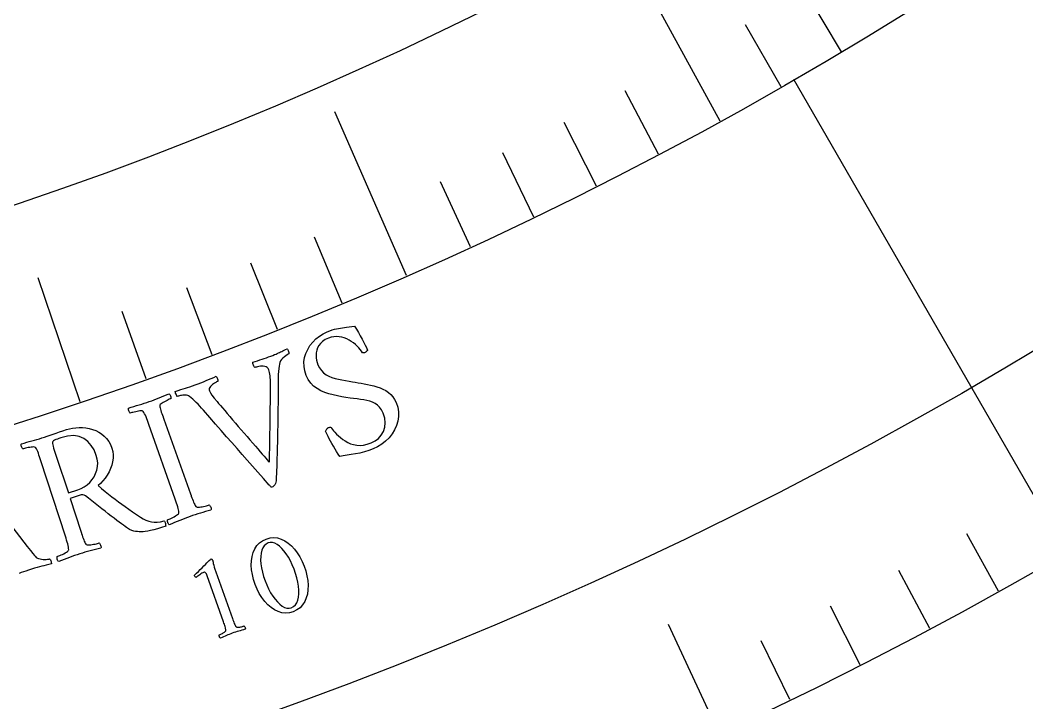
# Model space of a CAD drawing. Header units: millimetres. Extents: x -60 to 60, y -60 to 76.
# Drawn here: x 14.5 to 26.67, y -48.84 to -40.59 of the extents above; entities that cross this region are included whole.
import ezdxf

# ---------------------------------------------------------------- set-up
doc = ezdxf.new("R2010")
doc.units = ezdxf.units.MM
for name, color, linetype in [('CUT_OUTER', 1, 'Continuous'), ('ENGRAVE', 7, 'Continuous'), ('ENGRAVE_FINE', 8, 'Continuous'), ('TEXT', 5, 'Continuous')]:
    doc.layers.add(name, color=color, linetype=linetype)

msp = doc.modelspace()

# ---------------------------------------------------------------- linework, layer by layer
at = {"layer": 'CUT_OUTER'}
msp.add_arc((0, -0.0001), 59.9999, 176.771323, 2.429054, dxfattribs=at)
at = {"layer": 'ENGRAVE'}
for points in [[(22.9604, -41.8104), (22.198, -40.422)], [(27.15, -47.0252), (23.85, -41.3094)], [(19.1705, -43.6782), (18.3024, -41.7003)], [(15.2251, -45.2049), (14.7195, -43.7038)], [(22.9482, -49.2125), (22.3345, -47.8966)]]:
    msp.add_lwpolyline(points, dxfattribs=at)
for radius in [58.8, 58.8, 57.225, 54.3, 54.3, 51.99, 47.7, 47.7, 45.18]:
    msp.add_circle((0, 0), radius, dxfattribs=at)
at = {"layer": 'ENGRAVE_FINE'}
for points in [[(24.4261, -40.9714), (23.9837, -40.2293)], [(23.6971, -41.3973), (23.2679, -40.6475)], [(22.2163, -42.2105), (21.8139, -41.4459)], [(21.465, -42.5974), (21.0762, -41.8259)], [(20.7068, -42.9711), (20.3318, -42.1928)], [(19.9419, -43.3314), (19.5807, -42.5465)], [(18.3929, -44.0113), (18.0597, -43.2141)], [(17.6093, -44.3306), (17.2903, -43.5276)], [(16.8199, -44.6361), (16.5153, -43.8276)], [(16.0251, -44.9275), (15.7349, -44.1138)], [(26.3252, -47.4919), (25.9412, -46.7992)], [(25.4923, -47.9441), (25.1205, -47.2448)], [(24.6517, -48.3817), (24.2921, -47.676)], [(23.8036, -48.8045), (23.4564, -48.0927)]]:
    msp.add_lwpolyline(points, dxfattribs=at)
at = {"layer": 'TEXT'}
for points in [[(18.2128, -44.3579), (18.2439, -44.3456), (18.2727, -44.3354), (18.2991, -44.3273), (18.3231, -44.3211), (18.3463, -44.3163), (18.37, -44.312), (18.3942, -44.3083), (18.419, -44.3051), (18.4455, -44.3019), (18.4749, -44.298), (18.5074, -44.2935), (18.5427, -44.2884), (18.5657, -44.3266), (18.5883, -44.3658), (18.6105, -44.4058), (18.6324, -44.4469), (18.6526, -44.4858), (18.6699, -44.5195), (18.6843, -44.548), (18.6957, -44.5714), (18.6977, -44.5765), (18.697, -44.5818), (18.6937, -44.5875), (18.6877, -44.5935), (18.6807, -44.5992), (18.6742, -44.6038), (18.6682, -44.6075), (18.6627, -44.6102), (18.6555, -44.6126), (18.6487, -44.6136), (18.6422, -44.6132), (18.6361, -44.6114), (18.6246, -44.5927), (18.6104, -44.5734), (18.5934, -44.5534), (18.5737, -44.5326), (18.5517, -44.5121), (18.528, -44.493), (18.5026, -44.4752), (18.4755, -44.4587), (18.447, -44.4443), (18.4175, -44.4326), (18.387, -44.4236), (18.3556, -44.4174), (18.3236, -44.4148), (18.2915, -44.4167), (18.2593, -44.4232), (18.227, -44.4342), (18.1884, -44.4527), (18.1561, -44.4738), (18.13, -44.4977), (18.1102, -44.5242), (18.0956, -44.5525), (18.0853, -44.5816), (18.0792, -44.6114), (18.0774, -44.6419), (18.079, -44.6722), (18.0831, -44.7011), (18.0897, -44.7287), (18.0988, -44.755), (18.1176, -44.7938), (18.1404, -44.827), (18.1673, -44.8545), (18.1981, -44.8763), (18.2321, -44.8939), (18.2684, -44.9087), (18.3069, -44.9206), (18.3478, -44.9298), (18.3899, -44.9376), (18.4322, -44.9456), (18.4748, -44.9538), (18.5177, -44.9622), (18.5505, -44.9678), (18.5849, -44.9737), (18.621, -44.9798), (18.6587, -44.9861), (18.6973, -44.9932), (18.7358, -45.0015), (18.7742, -45.0111), (18.8125, -45.0219), (18.8499, -45.0347), (18.8854, -45.0504), (18.919, -45.0688), (18.9506, -45.0901), (18.9795, -45.1147), (19.0048, -45.1432), (19.0264, -45.1756), (19.0443, -45.2119), (19.0634, -45.2681), (19.0732, -45.3244), (19.0737, -45.3806), (19.065, -45.4368), (19.0482, -45.4916), (19.0248, -45.5435), (18.9949, -45.5925), (18.9583, -45.6386), (18.9163, -45.6805), (18.8704, -45.7171), (18.8204, -45.7482), (18.7665, -45.7738), (18.7137, -45.7937), (18.6606, -45.8103), (18.6072, -45.8234), (18.5536, -45.8332), (18.5013, -45.8413), (18.4521, -45.8493), (18.4058, -45.8574), (18.3625, -45.8654), (18.3436, -45.8364), (18.3247, -45.8061), (18.3058, -45.7746), (18.2869, -45.7419), (18.2686, -45.7095), (18.2518, -45.679), (18.2363, -45.6505), (18.2223, -45.6238), (18.2103, -45.6006), (18.201, -45.5821), (18.1944, -45.5685), (18.1904, -45.5597), (18.1939, -45.5523), (18.198, -45.5452), (18.2026, -45.5383), (18.2078, -45.5316), (18.2135, -45.5256), (18.2197, -45.5204), (18.2264, -45.516), (18.2337, -45.5126), (18.2428, -45.5103), (18.2511, -45.5112), (18.2585, -45.5152), (18.2649, -45.5224), (18.2755, -45.5371), (18.2891, -45.554), (18.3054, -45.5729), (18.3247, -45.594), (18.3467, -45.6158), (18.3713, -45.637), (18.3984, -45.6576), (18.4282, -45.6777), (18.4603, -45.6957), (18.4944, -45.7102), (18.5306, -45.7213), (18.5689, -45.7288), (18.6091, -45.7315), (18.6514, -45.7279), (18.6957, -45.7179), (18.742, -45.7017), (18.7891, -45.6775), (18.8295, -45.6461), (18.8632, -45.6077), (18.8901, -45.5622), (18.9076, -45.5117), (18.9128, -45.4583), (18.9058, -45.402), (18.8866, -45.3429), (18.867, -45.3027), (18.8445, -45.2694), (18.819, -45.2428), (18.7907, -45.2231), (18.7597, -45.2082), (18.7265, -45.1961), (18.6911, -45.1868), (18.6535, -45.1802), (18.614, -45.175), (18.5731, -45.1698), (18.5308, -45.1644), (18.4872, -45.159), (18.4377, -45.1511), (18.3872, -45.1422), (18.3355, -45.1324), (18.2828, -45.1216), (18.2306, -45.1083), (18.1808, -45.0911), (18.1332, -45.07), (18.0881, -45.0449), (18.0469, -45.0147), (18.0116, -44.9782), (17.982, -44.9353), (17.9582, -44.8861), (17.9403, -44.8308), (17.931, -44.7763), (17.9305, -44.7225), (17.9385, -44.6694), (17.9539, -44.6181), (17.9754, -44.5698), (18.0031, -44.5244), (18.037, -44.4819), (18.0756, -44.4433), (18.1178, -44.4098), (18.1635, -44.3814), (18.2128, -44.3579)], [(16.6176, -44.9995), (16.6511, -44.9868), (16.6839, -44.974), (16.716, -44.9609), (16.7474, -44.9476), (16.7783, -44.9343), (16.8091, -44.9212), (16.8396, -44.9083), (16.8699, -44.8956), (16.8737, -44.9003), (16.8776, -44.9072), (16.8815, -44.9164), (16.8856, -44.9279), (16.8889, -44.9392), (16.8904, -44.9479), (16.8903, -44.954), (16.8884, -44.9576), (16.8829, -44.96), (16.8749, -44.9642), (16.8643, -44.9701), (16.8513, -44.9776), (16.8374, -44.9865), (16.8243, -44.9964), (16.8119, -45.0071), (16.8004, -45.0188), (16.7914, -45.0313), (16.7865, -45.0446), (16.7859, -45.0586), (16.7894, -45.0733), (16.7999, -45.0943), (16.8186, -45.1226), (16.8455, -45.1584), (16.8807, -45.2015), (16.8995, -45.2237), (16.9213, -45.2493), (16.946, -45.2783), (16.9736, -45.3106), (17.0034, -45.3454), (17.0347, -45.3821), (17.0675, -45.4204), (17.1017, -45.4606), (17.1367, -45.5015), (17.1719, -45.5424), (17.2072, -45.5832), (17.2427, -45.624), (17.2776, -45.6639), (17.311, -45.7022), (17.3428, -45.7389), (17.3732, -45.7741), (17.4015, -45.8068), (17.4271, -45.8364), (17.45, -45.8629), (17.4701, -45.8863), (17.4868, -45.9056), (17.4993, -45.9199), (17.5075, -45.9291), (17.5115, -45.9334), (17.5121, -45.9248), (17.5128, -45.9092), (17.5136, -45.8866), (17.5145, -45.857), (17.5154, -45.8218), (17.5164, -45.7821), (17.5172, -45.7379), (17.5181, -45.6892), (17.5189, -45.637), (17.5197, -45.5822), (17.5206, -45.5247), (17.5215, -45.4646), (17.5223, -45.403), (17.523, -45.3409), (17.5237, -45.2783), (17.5243, -45.2154), (17.5248, -45.1531), (17.5252, -45.0927), (17.5255, -45.0342), (17.5258, -44.9776), (17.5257, -44.9563), (17.5249, -44.9346), (17.5233, -44.9127), (17.521, -44.8904), (17.5179, -44.869), (17.5142, -44.8498), (17.5098, -44.8327), (17.5047, -44.8177), (17.4966, -44.8023), (17.4859, -44.7904), (17.4724, -44.7821), (17.4562, -44.7772), (17.4387, -44.775), (17.4211, -44.7742), (17.4036, -44.775), (17.386, -44.7774), (17.3699, -44.7804), (17.3565, -44.7833), (17.346, -44.7859), (17.3383, -44.7885), (17.3333, -44.7865), (17.3283, -44.7815), (17.3234, -44.7736), (17.3186, -44.7627), (17.3148, -44.7512), (17.3127, -44.7412), (17.3125, -44.7329), (17.3142, -44.7262), (17.3426, -44.7165), (17.3702, -44.7072), (17.3972, -44.6984), (17.4234, -44.6899), (17.4495, -44.6814), (17.4763, -44.672), (17.5037, -44.662), (17.5317, -44.6513), (17.5545, -44.6422), (17.5748, -44.634), (17.5926, -44.6266), (17.6078, -44.6201), (17.6216, -44.6139), (17.6353, -44.6076), (17.6488, -44.6013), (17.6621, -44.5949), (17.676, -44.5881), (17.6916, -44.5807), (17.7087, -44.5727), (17.7274, -44.564), (17.7312, -44.5687), (17.7351, -44.5758), (17.7391, -44.5854), (17.7431, -44.5974), (17.7464, -44.6091), (17.7482, -44.6177), (17.7484, -44.6232), (17.747, -44.6256), (17.739, -44.6296), (17.7274, -44.6365), (17.7123, -44.6464), (17.6936, -44.6592), (17.6748, -44.6744), (17.6593, -44.6914), (17.6471, -44.7101), (17.6381, -44.7307), (17.6332, -44.7481), (17.629, -44.7717), (17.6256, -44.8013), (17.6228, -44.8369), (17.6207, -44.8751), (17.6192, -44.9123), (17.6184, -44.9484), (17.6182, -44.9835), (17.6178, -45.0648), (17.6173, -45.1427), (17.6168, -45.2172), (17.6162, -45.2884), (17.6156, -45.3572), (17.6147, -45.4249), (17.6136, -45.4914), (17.6123, -45.5567), (17.6108, -45.6221), (17.6093, -45.6887), (17.6078, -45.7565), (17.6062, -45.8256), (17.6043, -45.8973), (17.602, -45.9728), (17.5992, -46.0521), (17.596, -46.1353), (17.5943, -46.1576), (17.5909, -46.1767), (17.5859, -46.1928), (17.5793, -46.2058), (17.5714, -46.2163), (17.5627, -46.225), (17.5531, -46.2319), (17.5427, -46.2369), (17.5392, -46.2372), (17.5354, -46.2357), (17.5311, -46.2323), (17.5265, -46.2271), (17.5219, -46.2213), (17.5176, -46.2166), (17.5137, -46.2128), (17.5101, -46.2099), (17.44, -46.131), (17.3725, -46.0548), (17.3074, -45.9811), (17.2449, -45.9099), (17.1833, -45.8398), (17.1214, -45.769), (17.059, -45.6975), (16.9963, -45.6254), (16.9315, -45.5512), (16.8633, -45.4734), (16.7916, -45.3918), (16.7165, -45.3067), (16.6936, -45.2804), (16.6715, -45.2558), (16.65, -45.2327), (16.6294, -45.2111), (16.609, -45.191), (16.5883, -45.1722), (16.5673, -45.1548), (16.5462, -45.1386), (16.5368, -45.1327), (16.5256, -45.1284), (16.5125, -45.1256), (16.4977, -45.1245), (16.4822, -45.1245), (16.467, -45.1253), (16.4524, -45.1268), (16.4381, -45.1291), (16.425, -45.1317), (16.4139, -45.1342), (16.4046, -45.1367), (16.3973, -45.139), (16.3957, -45.1375), (16.3931, -45.1323), (16.3893, -45.1233), (16.3846, -45.1106), (16.38, -45.0976), (16.3769, -45.0879), (16.3754, -45.0815), (16.3753, -45.0784), (16.4102, -45.067), (16.4421, -45.0568), (16.471, -45.0479), (16.4969, -45.0402), (16.5227, -45.0323), (16.5514, -45.0229), (16.5831, -45.012), (16.6176, -44.9995)], [(16.0603, -45.2014), (16.0908, -45.1903), (16.1207, -45.1789), (16.1502, -45.1673), (16.179, -45.1553), (16.208, -45.1432), (16.2376, -45.1309), (16.268, -45.1185), (16.299, -45.106), (16.3045, -45.1099), (16.3094, -45.1157), (16.3137, -45.1237), (16.3174, -45.1337), (16.3201, -45.144), (16.3217, -45.1529), (16.3219, -45.1605), (16.3209, -45.1667), (16.3133, -45.1697), (16.3032, -45.174), (16.2905, -45.1797), (16.2754, -45.1868), (16.2593, -45.1946), (16.2439, -45.2027), (16.2292, -45.2109), (16.2152, -45.2194), (16.2032, -45.2278), (16.1947, -45.2359), (16.1897, -45.2437), (16.1882, -45.2511), (16.1895, -45.2638), (16.192, -45.2779), (16.1958, -45.2933), (16.2009, -45.3102), (16.2068, -45.3281), (16.2131, -45.3468), (16.2198, -45.3662), (16.227, -45.3865), (16.2281, -45.3897), (16.2293, -45.393), (16.2305, -45.3962), (16.2316, -45.3995), (16.2328, -45.4027), (16.2339, -45.406), (16.2351, -45.4092), (16.2363, -45.4125), (16.5596, -46.3169), (16.5608, -46.3201), (16.5619, -46.3234), (16.5631, -46.3266), (16.5643, -46.3299), (16.5654, -46.3331), (16.5666, -46.3364), (16.5678, -46.3396), (16.5689, -46.3429), (16.5762, -46.363), (16.5832, -46.3821), (16.5901, -46.4002), (16.5968, -46.4173), (16.6034, -46.4331), (16.6102, -46.4471), (16.6171, -46.4594), (16.6242, -46.4699), (16.6299, -46.4738), (16.6388, -46.4763), (16.6508, -46.4773), (16.6661, -46.4769), (16.6831, -46.4753), (16.7004, -46.4728), (16.718, -46.4695), (16.7359, -46.4653), (16.7525, -46.4609), (16.7662, -46.4571), (16.7771, -46.4539), (16.7851, -46.4512), (16.7899, -46.4553), (16.7946, -46.4612), (16.7992, -46.4691), (16.8037, -46.4788), (16.8072, -46.4888), (16.809, -46.4977), (16.8089, -46.5054), (16.807, -46.5119), (16.7738, -46.5215), (16.7413, -46.5309), (16.7096, -46.5403), (16.6786, -46.5495), (16.6478, -46.5589), (16.6167, -46.5689), (16.5854, -46.5793), (16.5538, -46.5904), (16.5231, -46.6015), (16.4922, -46.6131), (16.4612, -46.6252), (16.4301, -46.6378), (16.3988, -46.6507), (16.3672, -46.6639), (16.3354, -46.6772), (16.3034, -46.6908), (16.2978, -46.6869), (16.2929, -46.681), (16.2887, -46.673), (16.2851, -46.663), (16.2825, -46.6526), (16.2811, -46.6437), (16.281, -46.6361), (16.2821, -46.6299), (16.29, -46.6269), (16.3005, -46.6226), (16.3135, -46.6168), (16.3292, -46.6098), (16.3458, -46.6017), (16.3618, -46.5931), (16.3771, -46.584), (16.3918, -46.5744), (16.4042, -46.5649), (16.4128, -46.5566), (16.4177, -46.5492), (16.4188, -46.5429), (16.4177, -46.5275), (16.4151, -46.5106), (16.4108, -46.4921), (16.4048, -46.4721), (16.3979, -46.4509), (16.3905, -46.4289), (16.3827, -46.4061), (16.3745, -46.3826), (16.0548, -45.477), (16.0464, -45.4534), (16.0381, -45.4306), (16.0299, -45.4086), (16.0219, -45.3872), (16.0138, -45.3674), (16.0054, -45.35), (15.9969, -45.3349), (15.9882, -45.3222), (15.9831, -45.3171), (15.9748, -45.3141), (15.9632, -45.3131), (15.9483, -45.3143), (15.9315, -45.3167), (15.9146, -45.3197), (15.8974, -45.3232), (15.8799, -45.3273), (15.8637, -45.3314), (15.8503, -45.3349), (15.8397, -45.3379), (15.8319, -45.3404), (15.8272, -45.3362), (15.8226, -45.3302), (15.8182, -45.3223), (15.8138, -45.3126), (15.8104, -45.3025), (15.8087, -45.2936), (15.8088, -45.286), (15.8106, -45.2795), (15.8428, -45.2696), (15.8748, -45.2598), (15.9065, -45.2503), (15.938, -45.241), (15.9692, -45.2316), (16, -45.2218), (16.0303, -45.2118), (16.0603, -45.2014)], [(15.0611, -45.5392), (15.0971, -45.5289), (15.1347, -45.5214), (15.1738, -45.5168), (15.2145, -45.5149), (15.2557, -45.516), (15.2963, -45.5202), (15.3364, -45.5277), (15.376, -45.5384), (15.4142, -45.5526), (15.4504, -45.5706), (15.4845, -45.5926), (15.5165, -45.6184), (15.5456, -45.6484), (15.5708, -45.683), (15.5922, -45.722), (15.6097, -45.7655), (15.62, -45.8043), (15.6249, -45.8443), (15.6243, -45.8856), (15.6182, -45.9281), (15.6075, -45.9706), (15.5931, -46.012), (15.5749, -46.0522), (15.553, -46.0912), (15.5281, -46.1278), (15.5013, -46.1608), (15.4725, -46.1903), (15.4417, -46.2161), (15.485, -46.2527), (15.5272, -46.2876), (15.5683, -46.3207), (15.6083, -46.3521), (15.6479, -46.3824), (15.6881, -46.4124), (15.7288, -46.442), (15.77, -46.4712), (15.8127, -46.501), (15.8578, -46.5323), (15.9053, -46.565), (15.9552, -46.5991), (15.9885, -46.6197), (16.0214, -46.6361), (16.054, -46.6483), (16.0863, -46.6564), (16.12, -46.6601), (16.157, -46.6594), (16.1971, -46.6541), (16.2405, -46.6444), (16.2459, -46.6485), (16.2503, -46.655), (16.2538, -46.664), (16.2562, -46.6755), (16.2579, -46.6869), (16.259, -46.6959), (16.2596, -46.7022), (16.2595, -46.7061), (16.2078, -46.7235), (16.1603, -46.7383), (16.117, -46.7506), (16.0779, -46.7604), (16.0432, -46.7678), (16.0132, -46.7731), (15.9879, -46.7764), (15.9672, -46.7776), (15.9534, -46.7767), (15.937, -46.7754), (15.918, -46.7736), (15.8964, -46.7713), (15.873, -46.7669), (15.8486, -46.7586), (15.8232, -46.7466), (15.7969, -46.7308), (15.7853, -46.7227), (15.7696, -46.7115), (15.7498, -46.6971), (15.7258, -46.6795), (15.6986, -46.6592), (15.6687, -46.6367), (15.6364, -46.612), (15.6015, -46.5852), (15.5648, -46.5567), (15.5268, -46.5273), (15.4877, -46.4968), (15.4474, -46.4654), (15.4068, -46.4336), (15.367, -46.402), (15.3279, -46.3706), (15.2895, -46.3394), (15.2751, -46.3314), (15.258, -46.3279), (15.2381, -46.329), (15.2155, -46.3346), (15.1045, -46.371), (15.2343, -46.7695), (15.2354, -46.7728), (15.2364, -46.7761), (15.2375, -46.7794), (15.2386, -46.7827), (15.2396, -46.786), (15.2407, -46.7892), (15.2418, -46.7925), (15.2428, -46.7958), (15.2495, -46.8161), (15.2561, -46.8354), (15.2624, -46.8537), (15.2686, -46.871), (15.2747, -46.8869), (15.2811, -46.9011), (15.2877, -46.9136), (15.2945, -46.9243), (15.3001, -46.9284), (15.3089, -46.9311), (15.3209, -46.9325), (15.3362, -46.9325), (15.3532, -46.9314), (15.3706, -46.9295), (15.3883, -46.9266), (15.4063, -46.9229), (15.423, -46.919), (15.4368, -46.9156), (15.4478, -46.9127), (15.4558, -46.9102), (15.4605, -46.9145), (15.465, -46.9205), (15.4694, -46.9285), (15.4737, -46.9383), (15.4769, -46.9485), (15.4784, -46.9574), (15.4781, -46.965), (15.476, -46.9715), (15.4426, -46.9801), (15.4098, -46.9887), (15.3778, -46.9971), (15.3466, -47.0055), (15.3155, -47.014), (15.2842, -47.0231), (15.2526, -47.0326), (15.2207, -47.0427), (15.1896, -47.053), (15.1585, -47.0637), (15.1272, -47.0749), (15.0957, -47.0866), (15.064, -47.0987), (15.0321, -47.1109), (14.9999, -47.1233), (14.9675, -47.136), (14.9621, -47.132), (14.9573, -47.1259), (14.9533, -47.1178), (14.95, -47.1077), (14.9477, -47.0973), (14.9466, -47.0883), (14.9467, -47.0807), (14.948, -47.0745), (14.956, -47.0718), (14.9665, -47.0677), (14.9798, -47.0624), (14.9956, -47.0557), (15.0125, -47.0482), (15.0287, -47.0401), (15.0442, -47.0314), (15.0592, -47.0221), (15.0719, -47.0131), (15.0808, -47.0049), (15.0858, -46.9977), (15.0871, -46.9914), (15.0865, -46.976), (15.0843, -46.9591), (15.0805, -46.9405), (15.0752, -46.9203), (15.0688, -46.8989), (15.0621, -46.8767), (15.0549, -46.8537), (15.0474, -46.83), (14.7514, -45.9163), (14.7437, -45.8925), (14.7361, -45.8695), (14.7285, -45.8472), (14.7211, -45.8256), (14.7135, -45.8056), (14.7057, -45.7879), (14.6976, -45.7726), (14.6892, -45.7597), (14.6844, -45.7544), (14.6761, -45.7512), (14.6645, -45.7499), (14.6496, -45.7506), (14.6329, -45.7526), (14.616, -45.755), (14.599, -45.7579), (14.5819, -45.7613), (14.5661, -45.7648), (14.5529, -45.7679), (14.5424, -45.7705), (14.5346, -45.7728), (14.5301, -45.7685), (14.5257, -45.7623), (14.5215, -45.7543), (14.5174, -45.7444), (14.5142, -45.7342), (14.5128, -45.7253), (14.5131, -45.7177), (14.5151, -45.7113), (14.5475, -45.7023), (14.5795, -45.6935), (14.6112, -45.685), (14.6425, -45.6767), (14.6735, -45.6684), (14.7042, -45.6596), (14.7346, -45.6505), (14.7647, -45.641), (14.7964, -45.6306), (14.8292, -45.6195), (14.863, -45.6077), (14.898, -45.5952), (14.9348, -45.5821), (14.9743, -45.5684), (15.0164, -45.5541), (15.0611, -45.5392)], [(15.4205, -45.8515), (15.3934, -45.7863), (15.3592, -45.7305), (15.3179, -45.6841), (15.2694, -45.6471), (15.2131, -45.6223), (15.1482, -45.6128), (15.0745, -45.6186), (14.992, -45.6395), (14.9811, -45.6433), (14.9678, -45.6481), (14.952, -45.654), (14.9338, -45.6611), (14.9166, -45.6688), (14.9042, -45.6768), (14.8964, -45.6851), (14.8933, -45.6936), (14.8933, -45.7065), (14.8953, -45.7224), (14.8993, -45.7414), (14.9054, -45.7636), (14.9127, -45.7874), (14.92, -45.8112), (14.9276, -45.8352), (14.9354, -45.8592), (15.0831, -46.3053), (15.1961, -46.2683), (15.2362, -46.2524), (15.2737, -46.2321), (15.3086, -46.2073), (15.341, -46.178), (15.3697, -46.1451), (15.3937, -46.1094), (15.413, -46.0711), (15.4276, -46.0301), (15.4364, -45.9871), (15.4381, -45.9431), (15.4328, -45.8978), (15.4205, -45.8515)], [(17.4731, -46.8628), (17.5201, -46.8495), (17.5663, -46.845), (17.6117, -46.8494), (17.6561, -46.8626), (17.6991, -46.8834), (17.7401, -46.9107), (17.779, -46.9445), (17.8158, -46.9846), (17.85, -47.03), (17.8808, -47.0793), (17.9084, -47.1326), (17.9325, -47.1898), (17.9524, -47.2487), (17.967, -47.3068), (17.9764, -47.3643), (17.9805, -47.4211), (17.9791, -47.4758), (17.9718, -47.5272), (17.9587, -47.5751), (17.9398, -47.6197), (17.9147, -47.6594), (17.8831, -47.6929), (17.8451, -47.7202), (17.8005, -47.7411), (17.7544, -47.754), (17.7085, -47.758), (17.663, -47.7533), (17.6179, -47.7397), (17.5741, -47.7185), (17.5324, -47.691), (17.493, -47.6571), (17.4557, -47.6168), (17.4213, -47.5713), (17.3906, -47.5218), (17.3634, -47.4683), (17.3399, -47.4108), (17.3207, -47.3517), (17.3068, -47.2934), (17.298, -47.2358), (17.2944, -47.179), (17.2963, -47.1244), (17.304, -47.0733), (17.3174, -47.0258), (17.3366, -46.9817), (17.3617, -46.9426), (17.3928, -46.9097), (17.4299, -46.8831), (17.4731, -46.8628)], [(17.4987, -46.9105), (17.4726, -46.9239), (17.451, -46.9431), (17.4337, -46.9682), (17.4208, -46.999), (17.4121, -47.0346), (17.4074, -47.0737), (17.4066, -47.1165), (17.4098, -47.1628), (17.4168, -47.2117), (17.4274, -47.262), (17.4417, -47.3137), (17.4597, -47.3668), (17.4803, -47.4183), (17.5029, -47.4666), (17.5274, -47.5117), (17.554, -47.5536), (17.5818, -47.5913), (17.6099, -47.6237), (17.6385, -47.6509), (17.6674, -47.6729), (17.6961, -47.6887), (17.7237, -47.6973), (17.7505, -47.6987), (17.7762, -47.6929), (17.8045, -47.6785), (17.8276, -47.6582), (17.8454, -47.6321), (17.8581, -47.6002), (17.8661, -47.5636), (17.8698, -47.5234), (17.8692, -47.4796), (17.8644, -47.4323), (17.8558, -47.3827), (17.8439, -47.3321), (17.8288, -47.2806), (17.8105, -47.2281), (17.7894, -47.1762), (17.7667, -47.1281), (17.7422, -47.0837), (17.7162, -47.043), (17.6891, -47.0067), (17.6616, -46.9756), (17.6337, -46.9495), (17.6054, -46.9286), (17.5773, -46.9137), (17.5502, -46.9057), (17.524, -46.9046), (17.4987, -46.9105)], [(16.9583, -47.8634), (16.7617, -47.3085), (16.7565, -47.295), (16.7513, -47.2841), (16.7462, -47.2757), (16.741, -47.27), (16.7356, -47.2663), (16.7295, -47.2645), (16.7228, -47.2645), (16.7155, -47.2663), (16.7071, -47.2701), (16.697, -47.2759), (16.6853, -47.2837), (16.672, -47.2936), (16.6587, -47.3039), (16.6472, -47.3132), (16.6374, -47.3213), (16.6294, -47.3283), (16.6221, -47.325), (16.6162, -47.3207), (16.6117, -47.3153), (16.6085, -47.3088), (16.6085, -47.3087), (16.6084, -47.3084), (16.6082, -47.308), (16.608, -47.3074), (16.6073, -47.3048), (16.6071, -47.3026), (16.6075, -47.3008), (16.6083, -47.2994), (16.6316, -47.2769), (16.6545, -47.2545), (16.6771, -47.2321), (16.6994, -47.2096), (16.7206, -47.1881), (16.7399, -47.1686), (16.7574, -47.151), (16.773, -47.1353), (16.7859, -47.1224), (16.7953, -47.1131), (16.8012, -47.1074), (16.8037, -47.1053), (16.8065, -47.1044), (16.8098, -47.1037), (16.8131, -47.1044), (16.8162, -47.1062), (16.8192, -47.1093), (16.8219, -47.1129), (16.8243, -47.1162), (16.8265, -47.1192), (16.8283, -47.1219), (16.8288, -47.1241), (16.83, -47.131), (16.8321, -47.1423), (16.8351, -47.1582), (16.8394, -47.1781), (16.8457, -47.2013), (16.854, -47.2279), (16.8643, -47.2578), (17.0667, -47.8248), (17.0721, -47.84), (17.0775, -47.8546), (17.0828, -47.8686), (17.0879, -47.8821), (17.0931, -47.8946), (17.0985, -47.9056), (17.1041, -47.9152), (17.1098, -47.9234), (17.1134, -47.9259), (17.1189, -47.9276), (17.1262, -47.9285), (17.1355, -47.9284), (17.1457, -47.9277), (17.156, -47.9264), (17.1664, -47.9246), (17.177, -47.9223), (17.1868, -47.9198), (17.195, -47.9176), (17.2016, -47.9157), (17.2066, -47.914), (17.2097, -47.9167), (17.2128, -47.9205), (17.2157, -47.9256), (17.2186, -47.9319), (17.2209, -47.9384), (17.222, -47.9441), (17.222, -47.9491), (17.2207, -47.9533), (17.1995, -47.9594), (17.1792, -47.9652), (17.1599, -47.9708), (17.1414, -47.9762), (17.1231, -47.9817), (17.1041, -47.9877), (17.0846, -47.9942), (17.0644, -48.0012), (17.0451, -48.0082), (17.0268, -48.0152), (17.0095, -48.0221), (16.9931, -48.0289), (16.9767, -48.036), (16.959, -48.0435), (16.9401, -48.0516), (16.92, -48.0602), (16.9164, -48.0578), (16.9132, -48.0539), (16.9104, -48.0488), (16.9081, -48.0423), (16.9064, -48.0356), (16.9055, -48.0298), (16.9054, -48.0249), (16.9061, -48.0209), (16.9111, -48.019), (16.9174, -48.0163), (16.9252, -48.0128), (16.9343, -48.0086), (16.944, -48.0037), (16.9532, -47.9985), (16.962, -47.993), (16.9704, -47.9871), (16.9775, -47.9814), (16.9824, -47.9762), (16.9852, -47.9715), (16.9857, -47.9675), (16.9851, -47.9575), (16.9834, -47.9466), (16.9809, -47.9345), (16.9773, -47.9214), (16.9731, -47.9076), (16.9686, -47.8933), (16.9636, -47.8786), (16.9583, -47.8634)]]:
    msp.add_lwpolyline(points, close=True, dxfattribs=at)
msp.add_lwpolyline([(13.801, -45.9343), (14.5866, -46.9515), (14.6258, -47.0014), (14.6555, -47.0386), (14.6754, -47.0631), (14.6856, -47.075), (14.6961, -47.0846), (14.709, -47.0924), (14.7242, -47.0987), (14.7418, -47.1033), (14.7604, -47.1064), (14.7786, -47.1083), (14.7965, -47.109), (14.8139, -47.1084), (14.8296, -47.1072), (14.842, -47.1059), (14.8513, -47.1046), (14.8573, -47.1032), (14.863, -47.1083), (14.8678, -47.1153), (14.8717, -47.1243), (14.8747, -47.1352), (14.8768, -47.1459), (14.8783, -47.1543), (14.879, -47.1603), (14.8789, -47.164), (14.8469, -47.1718), (14.8167, -47.1791), (14.7881, -47.186), (14.7612, -47.1925), (14.734, -47.1995), (14.7045, -47.2076), (14.6725, -47.2168), (14.6382, -47.2272), (14.6021, -47.2386), (14.5694, -47.2494), (14.5399, -47.2596), (14.5138, -47.2692), (14.4877, -47.2791)], dxfattribs=at)

doc.saveas('drawing.dxf')
